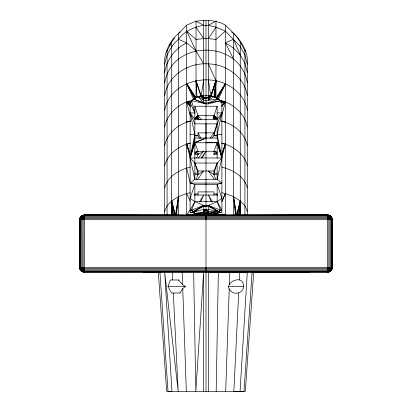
<?xml version="1.0" encoding="UTF-8"?>
<svg xmlns="http://www.w3.org/2000/svg" width="412" height="412" viewBox="0 0 412 412"><rect width="100%" height="100%" fill="white"/><g stroke="black" fill="none" stroke-linecap="round" stroke-linejoin="round"><path stroke-width="0.62" d="M225.359 25.153L225.359 214.935L197.899 214.935L193.367 212.298L190.112 212.298L190.112 102.655L193.393 99.024L195.623 97.634L196.035 97.85L196.035 21.156C205.974 20.203 216.506 19.694 225.359 25.153C235.067 34.433 245.779 44.352 247.303 58.519L247.303 215.11M206.005 123.868L206 138.36M171.675 215.332L171.747 41.813L174.333 38.491L173.704 38.491M206.005 216.346L206.005 218.484M213.988 119.047L214.008 115.71L217.145 106.245L194.855 106.245L194.855 179.581M81.025 270.782L80.319 269.788L79.794 267.403L79.789 219.709C79.444 217.139 81.931 214.94 84.393 214.946L327.607 214.951C330.069 214.951 332.556 217.139 332.211 219.709L332.211 267.409C332.345 269.973 330.151 272.219 327.607 272.167L84.393 272.167C82.302 272.152 80.33 270.674 79.794 268.634L79.794 218.484L80.258 217.33L83.152 215.11L328.843 215.11L330.98 216.346L332.211 218.484L332.211 268.639L330.98 270.782L329.775 271.075L327.607 270.782L84.393 270.782L82.235 271.075L81.025 270.782L80.258 269.788L79.794 268.634L83.152 272.013L84.393 272.167L84.393 214.946L175.883 215.105M171.634 215.455L171.747 200.881L178.391 196.678L186.646 193.506L190.133 192.764M203.626 98.854L203.677 95.749C200.644 95.893 197.096 96.238 194.876 98.453M236.112 215.11L327.607 214.951L327.607 272.167C330.228 272.368 331.789 269.757 331.742 267.409L332.211 219.709L331.686 217.33L330.517 216.135L327.607 215.605L84.393 215.594C80.984 213.498 77.435 222.382 82.235 216.053L84.393 215.594L83.178 216.135L81.025 216.346M203.626 98.823L203.677 95.749L202.689 96.284M221.888 212.206L219.349 212.185L216.367 214.796L214.111 214.935L216.439 214.935L216.388 213.596L218.612 211.603L220.368 210.089L221.888 210.089L217.145 201.669L217.145 184.432L221.888 183.098L217.145 179.282L194.855 179.282L190.112 183.098L194.855 184.427L217.145 184.432L221.888 198.399L217.145 201.669L208.384 205.351L203.621 205.346L191.626 210.089L190.112 210.089L194.855 201.669L194.855 184.427L190.112 198.393L194.855 201.669L203.621 205.346L203.621 205.743L193.393 211.603L191.626 210.089L194.855 201.669L217.145 201.669L220.368 210.089L218.638 212.309L214.111 214.935L208.384 214.976L209.142 214.951M216.176 391.39L218.35 272.193M203.528 213.936L203.554 212.654M216.439 214.935L215.394 214.925L216.176 214.817L216.388 213.596L209.281 214.951L213.148 214.935L218.612 212.829L218.638 212.309L221.888 212.309L221.888 102.66L220.451 100.703L208.384 103.912L206.005 103.912L203.621 102.887L203.677 95.749L202.689 96.341M216.635 213.787L216.599 214.935L216.367 214.796M239.794 215.337L240.263 200.881L240.263 41.911L238.404 39.32L238.054 38.228L233.604 33.398L231.544 32.028M225.673 391.39L229.242 289.018L228.66 288.086L228.66 286.124C230.349 279.83 242.416 276.318 243.399 284.749C245.238 293.396 232.641 296.511 229.242 289.018M229.391 284.749L229.829 272.193M84.393 270.782L83.209 268.712L83.152 267.403L83.152 219.709L83.209 218.422L84.393 216.346L327.607 216.346L329.775 216.053L331.742 217.33M164.697 110.164C168.755 87.262 194.876 76.457 215.965 80.773L215.167 97.459L215.965 80.773L208.384 63.881C188.845 62.367 167.838 75.247 164.697 95.455M238.682 293.097L233.831 391.39L244.002 391.39L252.087 272.193M239.336 279.82L239.712 272.193M240.057 391.4L247.303 272.193L208.384 272.167L208.384 391.39M190.112 212.201L192.651 212.185L193.393 212.829L195.623 213.596L203.621 212.726L204.676 211.289L204.81 209.44L205.341 210.362M238.945 215.435L240.263 200.881L233.604 196.678L225.359 193.506L221.862 192.77M175.404 215.579L178.391 196.678L176.527 215.105L178.391 214.935L178.391 33.398L186.646 25.153L196.035 21.156L203.621 25.328L208.384 25.333L215.965 27.156L225.359 31.116L240.263 46.484L244.919 54.956L247.303 64.241M79.794 268.634L80.319 269.788L82.003 271.529L82.977 271.74L327.607 271.539L328.833 270.972L329.409 270.076L329.991 267.409L329.991 219.709L329.409 217.067L328.833 216.135L327.607 215.605L329.991 215.605C334.853 221.218 330.434 217.387 328.843 215.11L327.607 214.951M195.077 98.442L195.623 97.634L197.003 97.381L196.035 80.773L201.216 95.888C205.423 94.513 209.718 95.635 213.859 96.593L214.219 97.011L215.965 80.773C230.73 83.837 244.733 94.667 247.303 110.164M79.794 219.709C79.717 217.624 81.236 215.759 83.152 215.11M327.607 272.167L328.843 272.013L329.775 271.075L330.774 269.057L330.98 267.409L330.98 219.709L330.357 216.964L328.312 217.33L83.688 217.33L80.87 217.062L80.258 219.709L80.258 267.403L80.469 268.979L81.478 270.972M194.696 195.237L194.855 193.975L197.997 193.975M80.258 267.403L79.954 218.422L80.258 219.709M213.859 96.83L215.965 80.773L210.795 95.888L208.384 98.422L203.621 98.422L200.85 95.986L196.035 80.773M175.883 215.373L178.391 196.678M203.621 80.016L201.216 95.888L203.621 98.422L200.994 95.965M214.008 119.12L214.008 115.71C214.446 115.633 218.113 119.537 216.964 118.321L214.008 115.71L197.997 115.71L194.855 118.321L194.855 118.769M194.855 118.321L197.997 118.321L198.074 117.853L198.079 118.857M237.93 215.105L240.263 200.881L244.919 205.845L247.303 211.289M327.607 216.346L328.312 217.33L329.832 218.164L330.98 219.709L331.686 217.33M194.855 179.282L190.112 157.966L194.855 134.518L190.112 112.945L194.855 112.945L191.544 100.703L206.005 103.901L193.393 99.024L192.862 100.044M217.145 179.282L221.888 157.971L217.145 134.518L221.888 112.945L217.145 112.945M197.997 174.925L197.997 170.995L194.855 163.044L190.112 157.966L194.855 138.066L217.145 138.066L221.888 157.971L217.145 163.044L214.008 170.995L214.008 174.93M236.879 215.064L240.263 200.881L240.366 215.455M331.742 267.409L331.742 219.709L332.051 218.427L332.211 219.709L79.789 219.709M236.756 214.966L240.263 200.881L240.325 215.337M164.697 64.241C166.185 54.569 171.109 45.809 178.391 39.305C184.633 30.967 193.63 27.089 203.621 25.328M221.898 157.508L225.359 144.133L221.862 143.098M221.888 115.139L225.359 101.852L219.411 100.09M164.697 72.414C166.587 59.591 175.172 48.575 186.646 42.776L196.035 50.882L203.621 63.881M216.908 213.761L216.599 214.935L217.083 213.74M164.697 82.858C171.84 39.243 240.17 39.243 247.303 82.864M217.175 118.373L217.227 118.687M171.747 41.813L166.798 51.5L166.489 51.5M194.618 195.067L194.979 193.846M190.112 157.966L194.855 142.413L206.005 138.066L194.855 142.784L190.112 157.966L221.888 157.971L217.145 142.413L206.005 142.784M194.855 173.184L197.997 173.184L194.855 163.044L217.145 163.044L214.008 173.189L217.145 173.189M164.697 126.85C167.262 113.151 179.436 103.139 192.589 100.09M208.384 80.016L210.795 95.888L208.333 95.754L208.384 98.422L210.872 95.965L215.965 80.773L211.155 95.991L208.384 100.281L203.621 100.276L198.136 96.593L197.384 97.119M215.965 80.773L211.006 95.965L208.384 98.422L211.155 95.991L213.318 96.665M164.697 145.446C167.251 132.994 178.453 124.12 190.298 121.015M221.944 154.145L225.359 144.133C235.247 147.841 244.924 154.938 247.303 165.789M327.607 272.013L329.991 271.539L329.775 271.075C334.894 267.568 330.635 269.52 327.607 268.639L84.393 268.634L80.469 268.979L81.025 267.403L81.025 219.709L81.638 216.959L83.152 219.709M196.323 179.241L197.997 174.497L203.621 170.995L197.775 179.256M180.358 292.994L171.464 292.994L168.008 286.489L170.326 279.985L179.163 279.985M164.697 165.789C167.437 153.738 178.865 146.208 190.133 143.093M329.409 217.067L329.991 215.605M328.843 272.013L83.152 272.013L82.003 271.529L82.601 270.066L81.025 267.403L81.638 270.154L83.688 269.788L328.312 269.788L330.357 270.154L331.135 270.076L332.051 268.717M221.908 153.542L225.359 144.133L221.862 143.448M197.997 154.66L197.997 151.25L194.855 142.784L217.145 142.784L214.008 151.25L214.008 154.66M196.653 158.028L197.997 154.521L203.621 151.25L198.285 158.223M84.393 216.346L83.178 216.135L81.025 219.709L80.319 217.33M164.697 187.779C167.736 176.31 179.282 169.734 190.133 167.179M221.95 201.839L225.359 193.506L221.919 201.077M200.932 201.406L203.621 195.025L199.557 201.916M215.368 118.321L214.606 118.769L214.796 118.321L217.145 118.321M83.688 269.788L82.168 268.979L83.152 267.403L84.393 268.634L82.977 271.74L84.393 272.013M330.357 270.154L331.531 268.979L332.211 267.409L79.794 267.403L80.469 268.979M80.469 218.159L84.393 218.484L327.607 218.484L328.833 216.135M164.697 211.279L167.087 205.845L171.747 200.881L175.255 214.966M218.478 99.163L225.359 83.729L216.285 98.051L216.388 97.639L213.859 96.593L208.384 100.281L208.384 20.6M327.607 270.782L328.791 268.717L328.843 267.409L328.843 219.709L328.312 217.33M332.211 268.639L330.517 270.972M217.196 98.844L225.359 83.729L216.388 98.108M202.447 157.791L206.005 151.25L201.272 158.017M217.351 98.154L225.359 83.729M203.621 211.078L206.005 209.44L207.591 210.826L206.005 213.596L203.621 212.726L193.393 211.603L203.621 205.346M196.478 118.306L197.997 115.71L194.855 106.245M214.606 118.769L214.868 118.321M179.962 292.994L182.748 288.632L185.343 286.489L182.614 284.754L178.478 279.985M328.843 219.709L330.357 216.964L331.135 217.067L331.742 219.709M80.87 217.062L81.478 216.135M196.035 50.882L186.646 31.116L196.035 39.449L203.621 38.594L208.384 38.594L215.965 27.156M206.005 206.294L208.384 206.294L208.384 213.596L218.612 211.603L208.384 205.562L203.621 205.557L193.393 211.603L195.623 213.596L195.535 214.935L197.899 214.935L195.88 214.935M202.858 214.946L203.621 214.976L186.646 214.935L189.963 210.192M207.972 212.88L206.005 213.596L204.676 211.289L206.005 209.44L207.972 212.88L218.612 211.603L208.384 205.351L208.384 205.748L218.612 211.603L207.195 211.521L208.384 212.731M327.607 271.539L329.023 271.75L328.312 269.788L329.832 268.979L330.98 267.409L331.531 268.979M221.697 106.703L225.359 101.852C235.932 106.373 245.197 115.175 247.303 126.85M196.009 118.316L197.997 115.71L201.21 119.47M209.816 138.303L214.008 132.865L217.145 123.868L221.888 112.945L217.145 119.495L194.855 119.485L190.112 112.945L194.855 123.858L217.145 123.868L214.008 135.347L217.145 135.347M195.906 118.321L197.997 115.71L197.997 119.12M198.136 96.593L197.786 97.011L198.136 96.593L203.621 102.887L208.384 102.892L220.451 100.703L220.863 101.795M195.571 118.321L197.997 115.71L196.601 118.1L198.332 118.141M221.805 105.524L225.359 101.852L219.838 100.415M195.273 118.321L197.997 115.71L194.778 118.687L197.997 118.481L199.532 119.521M211.655 138.046L214.008 135.878L217.145 135.878M215.203 119.032L215.996 118.321L214.008 115.71L214.008 118.321M225.359 31.116L215.965 39.454L208.384 38.594M330.774 269.057L329.409 270.076L329.775 271.075M180.456 32.028C171.758 38.125 166.402 48.147 164.697 58.519L164.697 215.1M195.648 214.935L197.003 214.951M195.103 213.761L195.412 214.935L196.112 214.966M208.384 25.333L215.965 21.167L215.965 97.85L216.388 97.639L218.612 99.024L220.451 100.703M83.178 216.135L83.688 217.33L82.168 218.159L82.003 219.709L82.168 268.979M194.855 152.605L197.997 151.25L214.008 151.25L217.145 152.105M233.604 59.251L225.359 42.776L233.604 39.305L240.263 55.069L244.919 63.35L247.303 72.424M222.083 102.928L225.359 101.852L220.78 102.063M198.677 96.66L200.85 95.986L203.621 100.276M222.011 102.83L225.359 101.852L220.899 102.145M194.855 152.105L197.997 151.25L194.855 153.578L197.997 153.578M190.303 121.076L186.646 122.024L190.313 121.205M206.005 205.743L203.621 206.288L193.393 211.603L203.621 209.44L208.384 209.44L218.612 211.603L208.384 206.294M190.133 143.448L186.646 144.128L190.102 157.502M82.977 215.388L84.393 215.11L140.693 215.27M215.893 214.976L215.394 214.925L225.359 214.935M208.384 214.976L216.388 213.596L195.623 213.596L195.829 214.817M208.384 100.281L218.612 99.024L219.138 100.049M221.064 102.336L225.359 101.852L220.966 102.197M327.607 218.484L331.531 218.164M296.202 215.27L327.607 215.11L329.023 215.394M271.302 215.27L327.607 215.11M268.49 272.126L253.71 272.157L245.336 391.39L166.669 391.39L158.316 272.183L143.51 272.126M169.358 44.996L170.63 44.996M203.621 20.6L203.621 97.222L208.384 97.222M203.621 97.222L203.677 97.644L208.384 97.644L208.333 95.754L209.26 96.254M214.008 118.481L217.196 118.615M199.872 138.329L197.997 135.878L197.997 132.865L214.008 132.865L214.008 135.878M190.112 134.518L194.855 134.518M217.145 134.518L221.888 134.518M194.855 135.342L197.997 135.342M194.855 135.878L197.997 135.878M214.008 153.578L217.145 153.578L214.008 151.25L217.145 152.61M194.855 154.521L197.997 154.521M214.008 154.521L217.145 154.521M197.997 170.995L214.008 170.995M194.855 174.497L197.997 174.497M214.225 179.256L208.384 170.995L214.008 174.497L217.145 174.497M190.112 183.098L221.888 183.098M214.008 193.975L217.145 193.975L217.304 195.237M194.855 195.025L217.145 195.025M203.621 205.743L208.384 205.748M206.005 206.288L203.621 206.288L203.621 213.807M80.258 269.788L82.235 271.075M253.292 272.193L309.309 272.167M168.008 286.489L185.369 286.489M228.413 286.5L243.425 286.5M84.393 215.11L115.798 215.27M214.091 118.301L214.796 118.321M190.117 115.133L186.646 101.852L191.106 102.14M190.308 106.703L186.646 101.852L191.034 102.197M208.384 63.881C226.399 64.257 244.455 77.034 247.303 95.466M81.638 270.154L80.87 270.066L79.954 268.712M190.2 105.524L186.646 101.852L190.931 102.336M83.775 272.09L84.393 272.167M195.623 213.596L202.719 214.946L198.852 214.935L195.623 213.596L203.621 214.976M221.687 121.216C233.63 123.899 244.733 133.117 247.303 145.446M221.862 167.179C232.708 169.749 244.275 176.305 247.303 187.779M197.044 118.084L197.997 118.321M221.723 121.087L225.359 122.034L221.708 121.015M189.911 104.303L186.646 101.852L189.989 102.83M186.646 101.852L189.927 102.928M193.393 99.024L203.621 102.887M208.384 205.351L220.368 210.089M178.391 39.305L186.646 42.776M84.393 271.529L83.178 270.972L81.236 269.057M203.621 212.726L205.052 213.478M214.219 97.011L213.859 96.593L218.612 99.024L208.384 102.892L208.384 103.912M209.255 96.3L208.333 95.754L208.374 98.787L208.359 97.114M225.359 42.776L233.604 48.08L240.263 55.069M213.859 96.593L214.621 97.119M203.677 97.685L205.073 98.71L203.677 97.644L203.646 97.114M207.591 210.826L208.384 211.5M195.633 214.796L193.393 212.829L193.367 212.298L191.626 210.089M201.164 95.914L203.621 98.422M238.054 38.228L238.728 38.96M216.439 118.321L214.008 115.71L215.522 118.316M217.129 98.458L216.388 97.639L216.928 98.442M216.099 118.321L214.008 115.71L217.145 118.95M196.601 118.1L197.297 119.099M245.464 51.315L245.475 51.758L240.263 41.911M330.517 216.135L331.135 217.067M196.035 97.85L186.646 83.729L193.522 99.163M196.035 27.146L203.621 38.594M329.832 268.979L328.843 267.409L327.607 268.639L328.312 269.788M195.623 98.108L186.646 83.729L194.804 98.844M83.688 217.33L84.393 218.484M212.448 201.916L208.384 195.025L211.073 201.406M204.676 211.289L203.621 209.44L204.151 212.005M194.655 98.154L186.646 83.729L195.721 98.046L195.623 97.634M197.997 132.865L200.958 138.324M82.003 215.594L82.601 217.062M196.885 117.796L197.441 118.944M190.112 102.655L194.855 112.945M186.646 193.506L190.081 201.077M197.121 118.079L197.559 119.089M190.092 153.542L186.646 144.128L190.056 154.145M214.008 174.497L215.682 179.241M197.266 117.935L197.631 119.016M217.145 142.784L221.888 157.971M217.031 193.856L217.392 195.072M186.646 168.014L190.076 182.32M175.126 215.064L171.747 200.881L172.211 215.337M174.075 215.105L171.747 200.881L173.061 215.435M233.604 33.398L233.604 214.935L235.479 215.11L233.604 196.678L236.606 215.579M233.604 196.678L236.112 215.373M159.923 272.183L168.003 391.39L171.943 391.395L164.697 272.183L178.18 391.39L173.313 292.994M172.288 272.183L172.674 279.985M182.171 272.183L182.614 284.754M182.748 288.632L186.332 391.39M195.376 213.787L195.412 214.935M193.655 272.183L195.829 391.39L203.621 272.183L203.621 391.39M203.662 212.53L203.677 213.771M208.359 96.696L208.379 98.854M244.919 50.377L244.919 215.399M217.145 106.245L217.145 138.334M217.145 142.413L217.145 158.296M217.145 163.044L217.145 179.581M214.008 195.159L214.008 191.91L197.997 191.91L197.997 195.154M206.005 20.6L206.005 201.38M206.005 201.664L206.005 391.39M186.646 25.153L186.646 214.935M167.087 50.444L167.087 215.399M219.349 212.185L218.638 212.309L219.349 212.185M192.651 212.185L193.367 212.298L192.651 212.185"/></g></svg>
